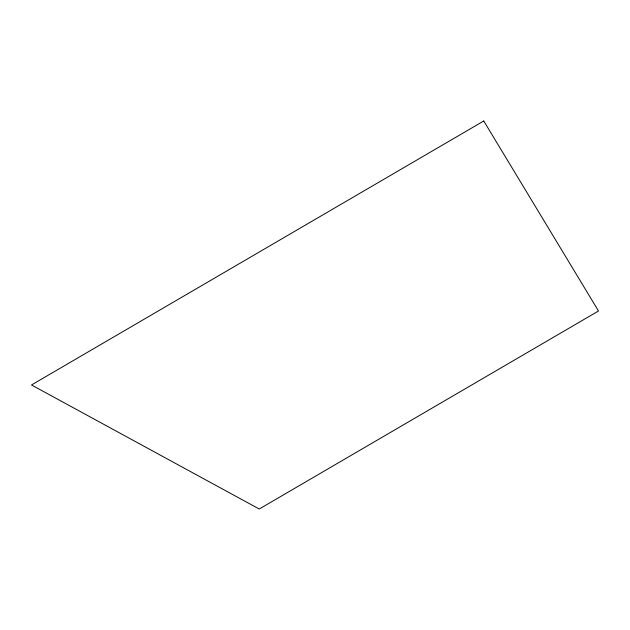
<?xml version="1.0" encoding="UTF-8"?>
<svg xmlns="http://www.w3.org/2000/svg" width="630" height="630" viewBox="0 0 630 630"><rect width="100%" height="100%" fill="white"/><g stroke="black" fill="none" stroke-linecap="round" stroke-linejoin="round"><path stroke-width="0.94" d="M483.753 120.984L31.5 384.969L259.237 509.016L598.5 310.984L483.753 120.984"/></g></svg>
